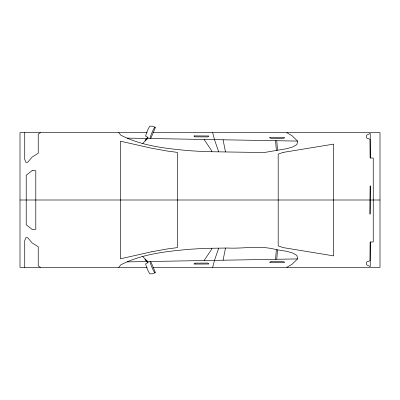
<?xml version="1.0" encoding="UTF-8"?>
<svg xmlns="http://www.w3.org/2000/svg" width="400" height="400" viewBox="0 0 400 400"><rect width="100%" height="100%" fill="white"/><g stroke="black" fill="none" stroke-linecap="round" stroke-linejoin="round"><path stroke-width="0.6" d="M276.785 259.28L277.485 249.865M275.565 259.3L276.36 249.69C260.48 245.07 243.675 248.885 227.435 248.02L205.36 248.35L190.11 249.24C166.55 251.345 142.11 253.86 120.775 264.85L118.725 267.365M225.485 248.075L223.075 260.215M286.76 132.635L292.095 135.75L297.565 141.085L296.935 144.585L292.56 147.005L286.565 148.72L264.18 152.53L205.36 151.65L190.11 150.76C166.55 148.655 142.11 146.14 120.775 135.15L118.725 132.635M218.68 248.16L214.495 260.365L212.67 267.365M147.625 262.77L145.64 263.845C146.33 267.26 147.905 270.86 149.8 273.83L152.7 273.785L155.165 272.715L155.26 272.24L151.095 262.27M211.875 248.24L211.49 249.515L204.115 260.545M151.095 137.73L155.26 127.76L155.165 127.285L152.7 126.215L149.8 126.17C147.905 129.14 146.33 132.74 145.64 136.155L147.625 137.23M144.955 140.725L148.12 137.185L145.505 139.985M142.7 143.465L147.725 138.47M276.36 249.69L286.565 251.28L292.56 252.995L296.935 255.415L297.565 258.915L292.095 264.25L286.76 267.365M40.4 132.635L38.235 134.14L38.235 153.25L32.155 157.07L27.62 162.33L25.845 162.335L24.73 159.435L24.73 132.635M155.165 127.285L154.67 127.33C152.62 130.62 150.9 134.545 150.09 138.3L150.585 138.255M127.31 261.885L297.565 258.915M147.255 132.635L20 132.635L20 267.365L147.255 267.365M152.945 132.635L380 132.635L380 267.365L152.945 267.365M20 200L380 200M127.31 138.115L297.565 141.085M150.585 261.745L150.09 261.7C150.9 265.455 152.62 269.38 154.67 272.67L155.165 272.715M40.4 267.365L38.235 265.86L38.235 246.75L32.155 242.93L27.62 237.67L25.845 237.665L24.73 240.565L24.73 267.365M145.175 259.545L148.12 262.815L144.955 259.275M142.7 256.535L147.725 261.53M204.115 139.455L211.49 150.485L211.875 151.76M212.67 132.635L214.495 139.635L218.68 151.84M223.075 139.785L225.485 151.925M275.565 140.7L276.36 150.31M276.785 140.72L277.485 150.135M370.245 158.03L370.245 133.42L366.57 135.15L366.465 137.875L369.99 139.28L370.175 158.03L373.25 158.03L373.25 241.97L370.175 241.97L369.99 260.72L366.465 262.125L366.57 264.85L370.245 266.58L370.245 241.97M194.105 135.915L194.09 136.385L195.295 136.86L207.52 136.925L208.76 136.46L208.775 135.99L194.105 135.915M269.83 137.385L269.815 137.855L271.02 138.33L283.245 138.395L284.485 137.93L284.5 137.46L269.83 137.385M32.155 170.575L26.215 175.215L26.215 224.785L32.155 229.425L35.795 229.265L35.795 170.735L32.155 170.575M195.295 263.14L194.09 263.615L194.105 264.085L208.775 264.01L208.76 263.54L207.52 263.075L195.295 263.14M271.02 261.67L269.815 262.145L269.83 262.615L284.5 262.54L284.485 262.07L283.245 261.605L271.02 261.67M283.145 152.395L278.19 154.12L278.19 245.88L283.145 247.605L333.665 255.885L333.665 144.115L283.145 152.395M151.935 251.715L120.435 258.805L120.435 141.195L151.935 148.285L167.25 151.04L177.425 152.395L177.425 247.605L167.25 248.96L151.935 251.715M370.215 185.905L370.04 214.095L370.215 185.905"/></g></svg>
